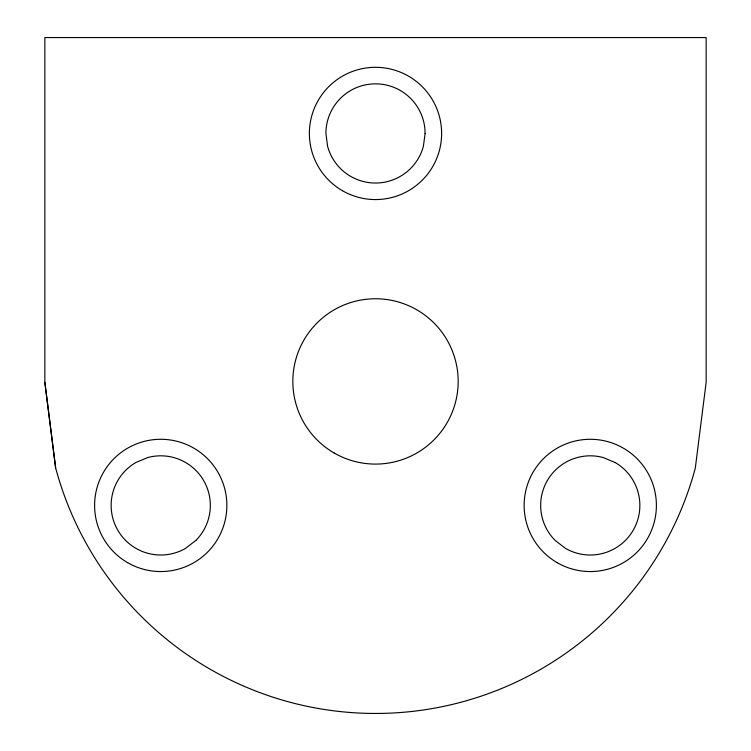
<?xml version="1.0" encoding="UTF-8"?>
<svg xmlns="http://www.w3.org/2000/svg" width="751" height="751" viewBox="0 0 751 751"><rect width="100%" height="100%" fill="white"/><g stroke="black" fill="none" stroke-linecap="round" stroke-linejoin="round"><path stroke-width="1.13" d="M55.64 467.92L44.853 382.343L44.853 37.55L706.147 37.55L706.147 382.343L695.295 468.155A331.107 331.107 0 0 1 55.64 467.92L44.853 382.343M425.094 133.434L423.404 146.276A49.594 49.594 0 0 1 327.596 146.276L325.906 133.434A49.594 49.594 0 0 1 375.5 83.84A49.594 49.594 0 0 1 425.094 133.434M195.804 540.485L185.535 548.371A49.594 49.594 0 0 1 117.785 530.215A49.594 49.594 0 0 1 135.94 462.466L147.9 457.509A49.594 49.594 0 0 1 195.804 540.485M615.06 462.466L603.1 457.509A49.594 49.594 0 0 0 555.196 540.485L565.465 548.371A49.594 49.594 0 0 0 633.215 530.215A49.594 49.594 0 0 0 615.06 462.466M334.167 453.013A82.666 82.666 0 0 0 458.166 381.424A82.666 82.666 0 0 0 334.167 309.834A82.666 82.666 0 0 0 334.167 453.013M342.437 190.707A66.126 66.126 0 0 0 441.626 133.434A66.126 66.126 0 0 0 342.437 76.17A66.126 66.126 0 0 0 342.437 190.707M127.67 562.687A66.126 66.126 0 0 0 226.868 505.414A66.126 66.126 0 0 0 127.67 448.15A66.126 66.126 0 0 0 127.67 562.687M557.195 562.687A66.126 66.126 0 0 0 656.393 505.414A66.126 66.126 0 0 0 557.195 448.15A66.126 66.126 0 0 0 557.195 562.687"/></g></svg>
